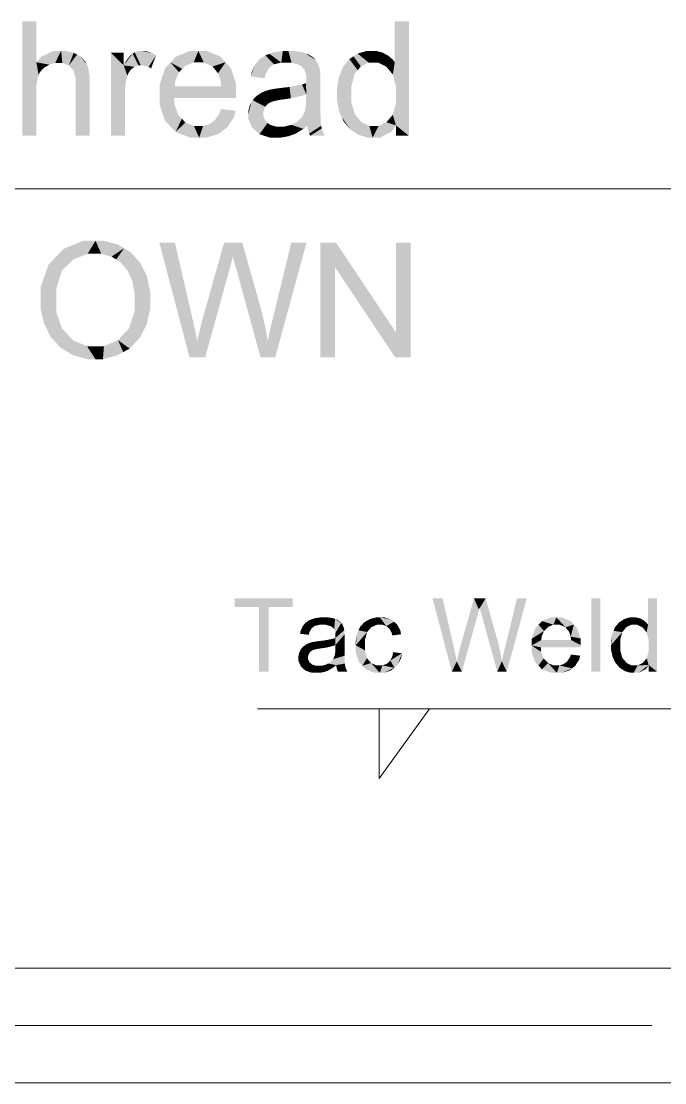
# Model space of a CAD drawing. Header units: millimetres. Extents: x 2 to 579, y 1 to 405.
# Drawn here: x 182.03 to 189.61, y 104.87 to 117.38 of the extents above; entities that cross this region are included whole.
import ezdxf

# ---------------------------------------------------------------- set-up
doc = ezdxf.new("R2010")
doc.units = ezdxf.units.MM
doc.linetypes.add('XKITLINE00', pattern=[0])
doc.layers.add('LinkedObject', color=7, linetype='Continuous', lineweight=0)

# ---------------------------------------------------------------- blocks, each defined once
blk = doc.blocks.new('*A4')
at = {"layer": 'LinkedObject'}
for points in [[(182.207, 117.377), (182.041, 116.027), (182.041, 117.377)], [(182.207, 116.893), (182.041, 116.027), (182.207, 117.377)], [(186.598, 117.377), (186.432, 116.893), (186.432, 117.377)], [(186.598, 117.377), (186.447, 116.602), (186.432, 116.893)], [(186.447, 116.602), (186.598, 117.377), (186.598, 116.027)], [(182.411, 117.028), (182.207, 116.893), (182.265, 116.96)], [(182.499, 117.028), (182.207, 116.893), (182.411, 117.028)], [(182.428, 116.885), (182.207, 116.893), (182.499, 117.028)], [(182.428, 116.885), (182.499, 117.028), (182.465, 116.885)], [(182.465, 116.885), (182.499, 117.028), (182.514, 116.885)], [(182.499, 117.028), (182.59, 116.856), (182.514, 116.885)], [(182.553, 117.028), (182.59, 116.856), (182.499, 117.028)], [(182.647, 117.006), (182.59, 116.856), (182.553, 117.028)], [(182.687, 116.985), (182.59, 116.856), (182.647, 117.006)], [(183.087, 117.006), (183.237, 116.857), (183.087, 116.027)], [(183.237, 116.857), (183.087, 117.006), (183.237, 117.006)], [(183.342, 116.995), (183.237, 116.857), (183.318, 116.978)], [(183.412, 116.856), (183.237, 116.857), (183.342, 116.995)], [(183.366, 117.011), (183.439, 116.856), (183.342, 116.995)], [(183.342, 116.995), (183.439, 116.856), (183.412, 116.856)], [(183.419, 117.028), (183.439, 116.856), (183.366, 117.011)], [(183.448, 117.028), (183.439, 116.856), (183.419, 117.028)], [(183.448, 117.028), (183.469, 116.856), (183.439, 116.856)], [(183.575, 117.001), (183.448, 117.028), (183.49, 117.028)], [(183.618, 116.975), (183.448, 117.028), (183.575, 117.001)], [(183.53, 116.839), (183.448, 117.028), (183.618, 116.975)], [(183.469, 116.856), (183.448, 117.028), (183.53, 116.839)], [(184.016, 117.028), (183.788, 116.892), (183.851, 116.96)], [(184.117, 117.028), (183.788, 116.892), (184.016, 117.028)], [(184.061, 116.891), (183.788, 116.892), (184.117, 117.028)], [(184.061, 116.891), (184.117, 117.028), (184.118, 116.891)], [(184.117, 117.028), (184.181, 116.891), (184.118, 116.891)], [(184.375, 116.961), (184.117, 117.028), (184.215, 117.028)], [(184.437, 116.894), (184.117, 117.028), (184.375, 116.961)], [(184.284, 116.844), (184.117, 117.028), (184.437, 116.894)], [(184.181, 116.891), (184.117, 117.028), (184.284, 116.844)], [(184.955, 116.993), (185.008, 116.87), (184.907, 116.976)], [(185.113, 117.028), (184.955, 116.993), (185.002, 117.011)], [(185.094, 116.89), (184.955, 116.993), (185.113, 117.028)], [(185.008, 116.87), (184.955, 116.993), (185.094, 116.89)], [(185.094, 116.89), (185.113, 117.028), (185.152, 116.89)], [(185.152, 116.89), (185.113, 117.028), (185.215, 116.89)], [(185.177, 117.028), (185.215, 116.89), (185.113, 117.028)], [(185.341, 117.013), (185.177, 117.028), (185.239, 117.028)], [(185.38, 116.998), (185.177, 117.028), (185.341, 117.013)], [(185.309, 116.862), (185.177, 117.028), (185.38, 116.998)], [(185.215, 116.89), (185.177, 117.028), (185.309, 116.862)], [(185.309, 116.862), (185.38, 116.998), (185.341, 116.834)], [(185.341, 116.834), (185.38, 116.998), (185.364, 116.813)], [(185.38, 116.998), (185.388, 116.742), (185.364, 116.813)], [(185.495, 116.924), (185.388, 116.742), (185.38, 116.998)], [(185.477, 116.946), (185.38, 116.998), (185.419, 116.984)], [(185.495, 116.924), (185.38, 116.998), (185.477, 116.946)], [(185.994, 116.996), (186.124, 116.89), (185.945, 116.964)], [(186.103, 117.028), (186.124, 116.89), (185.994, 116.996)], [(186.163, 117.028), (186.124, 116.89), (186.103, 117.028)], [(186.124, 116.89), (186.163, 117.028), (186.179, 116.89)], [(186.163, 117.028), (186.236, 116.89), (186.179, 116.89)], [(186.207, 117.028), (186.236, 116.89), (186.163, 117.028)], [(186.286, 117.009), (186.236, 116.89), (186.207, 117.028)], [(186.32, 116.99), (186.236, 116.89), (186.286, 117.009)], [(182.207, 116.62), (182.041, 116.027), (182.207, 116.893)], [(182.207, 116.62), (182.207, 116.893), (182.221, 116.71)], [(182.221, 116.71), (182.207, 116.893), (182.234, 116.743)], [(182.234, 116.743), (182.207, 116.893), (182.248, 116.776)], [(182.248, 116.776), (182.207, 116.893), (182.294, 116.827)], [(182.294, 116.827), (182.207, 116.893), (182.327, 116.846)], [(182.327, 116.846), (182.207, 116.893), (182.359, 116.866)], [(182.359, 116.866), (182.207, 116.893), (182.428, 116.885)], [(182.687, 116.985), (182.616, 116.828), (182.59, 116.856)], [(182.727, 116.964), (182.616, 116.828), (182.687, 116.985)], [(182.616, 116.828), (182.727, 116.964), (182.643, 116.8)], [(182.643, 116.8), (182.727, 116.964), (182.802, 116.867)], [(182.802, 116.867), (182.67, 116.709), (182.643, 116.8)], [(182.819, 116.829), (182.67, 116.709), (182.802, 116.867)], [(182.802, 116.867), (182.727, 116.964), (182.784, 116.904)], [(183.318, 116.978), (183.237, 116.857), (183.265, 116.909)], [(183.53, 116.839), (183.618, 116.975), (183.56, 116.821)], [(183.788, 116.892), (183.661, 116.632), (183.724, 116.823)], [(183.888, 116.777), (183.661, 116.632), (183.788, 116.892)], [(183.788, 116.892), (183.926, 116.815), (183.888, 116.777)], [(183.926, 116.815), (183.788, 116.892), (183.965, 116.853)], [(183.965, 116.853), (183.788, 116.892), (184.061, 116.891)], [(184.284, 116.844), (184.437, 116.894), (184.323, 116.796)], [(184.437, 116.894), (184.349, 116.765), (184.323, 116.796)], [(184.349, 116.765), (184.437, 116.894), (184.38, 116.672)], [(184.38, 116.672), (184.437, 116.894), (184.561, 116.64)], [(184.561, 116.64), (184.437, 116.894), (184.499, 116.827)], [(184.808, 116.895), (184.735, 116.727), (184.783, 116.863)], [(184.952, 116.829), (184.735, 116.727), (184.808, 116.895)], [(184.834, 116.927), (185.008, 116.87), (184.808, 116.895)], [(184.952, 116.829), (184.808, 116.895), (184.98, 116.849)], [(184.98, 116.849), (184.808, 116.895), (185.008, 116.87)], [(184.907, 116.976), (185.008, 116.87), (184.834, 116.927)], [(185.513, 116.902), (185.388, 116.742), (185.495, 116.924)], [(185.539, 116.845), (185.388, 116.742), (185.513, 116.902)], [(185.897, 116.932), (185.995, 116.8), (185.824, 116.841)], [(186.032, 116.845), (185.897, 116.932), (185.945, 116.964)], [(185.995, 116.8), (185.897, 116.932), (186.032, 116.845)], [(185.945, 116.964), (186.124, 116.89), (186.032, 116.845)], [(186.32, 116.99), (186.331, 116.843), (186.236, 116.89)], [(186.355, 116.972), (186.331, 116.843), (186.32, 116.99)], [(186.411, 116.923), (186.331, 116.843), (186.355, 116.972)], [(186.432, 116.893), (186.331, 116.843), (186.411, 116.923)], [(186.331, 116.843), (186.432, 116.893), (186.37, 116.796)], [(186.37, 116.796), (186.432, 116.893), (186.409, 116.749)], [(186.432, 116.893), (186.447, 116.602), (186.409, 116.749)], [(182.836, 116.719), (182.67, 116.709), (182.819, 116.829)], [(183.087, 116.027), (183.237, 116.857), (183.253, 116.027)], [(183.237, 116.857), (183.253, 116.54), (183.253, 116.027)], [(183.253, 116.54), (183.237, 116.857), (183.253, 116.592)], [(183.253, 116.592), (183.237, 116.857), (183.267, 116.689)], [(183.267, 116.689), (183.237, 116.857), (183.281, 116.733)], [(183.281, 116.733), (183.237, 116.857), (183.29, 116.762)], [(183.29, 116.762), (183.237, 116.857), (183.321, 116.807)], [(183.321, 116.807), (183.237, 116.857), (183.342, 116.824)], [(183.342, 116.824), (183.237, 116.857), (183.364, 116.84)], [(183.364, 116.84), (183.237, 116.857), (183.412, 116.856)], [(183.845, 116.675), (183.661, 116.632), (183.888, 116.777)], [(184.783, 116.863), (184.735, 116.727), (184.747, 116.779)], [(184.911, 116.757), (184.735, 116.727), (184.952, 116.829)], [(184.735, 116.727), (184.911, 116.757), (184.897, 116.705)], [(185.388, 116.687), (185.551, 116.79), (185.387, 116.665)], [(185.387, 116.665), (185.551, 116.79), (185.387, 116.648)], [(185.387, 116.648), (185.551, 116.79), (185.388, 116.519)], [(185.547, 116.811), (185.388, 116.742), (185.539, 116.845)], [(185.388, 116.742), (185.547, 116.811), (185.551, 116.79)], [(185.388, 116.742), (185.551, 116.79), (185.388, 116.692)], [(185.388, 116.692), (185.551, 116.79), (185.388, 116.687)], [(185.555, 116.714), (185.388, 116.519), (185.551, 116.79)], [(185.799, 116.782), (185.751, 116.516), (185.775, 116.722)], [(185.958, 116.755), (185.751, 116.516), (185.799, 116.782)], [(185.921, 116.613), (185.751, 116.516), (185.958, 116.755)], [(185.824, 116.841), (185.995, 116.8), (185.799, 116.782)], [(185.799, 116.782), (185.995, 116.8), (185.958, 116.755)], [(182.207, 116.562), (182.041, 116.027), (182.207, 116.62)], [(182.836, 116.647), (182.67, 116.709), (182.836, 116.719)], [(182.67, 116.709), (182.836, 116.647), (182.67, 116.647)], [(182.67, 116.027), (182.836, 116.647), (182.836, 116.027)], [(182.67, 116.647), (182.836, 116.647), (182.67, 116.027)], [(183.661, 116.632), (183.845, 116.675), (183.84, 116.611)], [(183.84, 116.611), (183.661, 116.509), (183.661, 116.632)], [(184.38, 116.672), (184.561, 116.64), (184.386, 116.611)], [(184.561, 116.518), (184.386, 116.611), (184.561, 116.64)], [(185.339, 116.632), (185.388, 116.519), (185.192, 116.603)], [(185.387, 116.648), (185.388, 116.519), (185.339, 116.632)], [(185.555, 116.658), (185.387, 116.458), (185.388, 116.519)], [(185.555, 116.437), (185.387, 116.458), (185.555, 116.658)], [(185.555, 116.658), (185.388, 116.519), (185.555, 116.714)], [(185.775, 116.722), (185.751, 116.516), (185.751, 116.589)], [(182.041, 116.027), (182.207, 116.562), (182.207, 116.027)], [(183.84, 116.611), (184.561, 116.518), (183.661, 116.509)], [(184.561, 116.511), (183.661, 116.509), (184.561, 116.518)], [(184.561, 116.489), (183.661, 116.509), (184.561, 116.511)], [(183.661, 116.509), (183.786, 116.138), (183.661, 116.389)], [(183.836, 116.394), (183.786, 116.138), (183.661, 116.509)], [(183.836, 116.394), (183.661, 116.509), (183.831, 116.474)], [(184.56, 116.474), (183.661, 116.509), (184.561, 116.489)], [(183.831, 116.474), (183.661, 116.509), (184.56, 116.474)], [(184.386, 116.611), (184.561, 116.518), (183.84, 116.611)], [(184.799, 116.494), (184.907, 116.369), (184.756, 116.447)], [(184.918, 116.387), (184.799, 116.494), (184.825, 116.512)], [(184.907, 116.369), (184.799, 116.494), (184.918, 116.387)], [(184.852, 116.53), (184.951, 116.414), (184.825, 116.512)], [(184.825, 116.512), (184.951, 116.414), (184.918, 116.387)], [(184.911, 116.557), (184.951, 116.414), (184.852, 116.53)], [(184.944, 116.567), (184.951, 116.414), (184.911, 116.557)], [(184.969, 116.573), (184.994, 116.432), (184.944, 116.567)], [(184.951, 116.414), (184.944, 116.567), (184.972, 116.423)], [(184.972, 116.423), (184.944, 116.567), (184.994, 116.432)], [(185.042, 116.585), (185.066, 116.449), (184.969, 116.573)], [(184.969, 116.573), (185.066, 116.449), (184.994, 116.432)], [(185.091, 116.591), (185.117, 116.456), (185.042, 116.585)], [(185.042, 116.585), (185.117, 116.456), (185.066, 116.449)], [(185.192, 116.603), (185.207, 116.469), (185.091, 116.591)], [(185.091, 116.591), (185.207, 116.469), (185.117, 116.456)], [(185.192, 116.603), (185.388, 116.519), (185.207, 116.469)], [(185.207, 116.469), (185.388, 116.519), (185.342, 116.5)], [(185.751, 116.516), (185.921, 116.613), (185.921, 116.516)], [(185.751, 116.516), (185.921, 116.422), (185.751, 116.441)], [(185.921, 116.422), (185.751, 116.516), (185.921, 116.516)], [(186.447, 116.602), (186.598, 116.027), (186.447, 116.502)], [(186.447, 116.502), (186.598, 116.027), (186.447, 116.411)], [(183.661, 116.389), (183.786, 116.138), (183.724, 116.204)], [(183.881, 116.271), (183.786, 116.138), (183.836, 116.394)], [(184.74, 116.417), (184.707, 116.286), (184.723, 116.387)], [(184.895, 116.351), (184.707, 116.286), (184.74, 116.417)], [(184.723, 116.387), (184.707, 116.286), (184.707, 116.322)], [(184.756, 116.447), (184.907, 116.369), (184.74, 116.417)], [(184.74, 116.417), (184.907, 116.369), (184.895, 116.351)], [(185.373, 116.32), (185.555, 116.437), (185.555, 116.322)], [(185.387, 116.403), (185.555, 116.437), (185.373, 116.32)], [(185.555, 116.437), (185.387, 116.403), (185.387, 116.458)], [(185.751, 116.441), (185.921, 116.422), (185.778, 116.308)], [(185.778, 116.308), (185.921, 116.422), (185.805, 116.25)], [(185.805, 116.25), (185.921, 116.422), (185.96, 116.282)], [(186.447, 116.411), (186.598, 116.027), (186.409, 116.275)], [(183.786, 116.138), (183.881, 116.271), (183.849, 116.072)], [(183.922, 116.228), (183.849, 116.072), (183.881, 116.271)], [(184.314, 116.214), (184.556, 116.322), (184.461, 116.13)], [(184.365, 116.291), (184.556, 116.322), (184.314, 116.214)], [(184.556, 116.322), (184.365, 116.291), (184.384, 116.343)], [(184.461, 116.13), (184.556, 116.322), (184.536, 116.247)], [(184.884, 116.312), (184.707, 116.286), (184.895, 116.351)], [(184.707, 116.286), (184.884, 116.312), (184.884, 116.29)], [(184.884, 116.257), (184.707, 116.286), (184.884, 116.29)], [(184.707, 116.286), (184.884, 116.257), (184.707, 116.224)], [(184.707, 116.224), (184.884, 116.257), (184.75, 116.124)], [(184.75, 116.124), (184.884, 116.257), (184.794, 116.085)], [(184.794, 116.085), (184.884, 116.257), (184.909, 116.202)], [(185.288, 116.198), (185.555, 116.322), (185.56, 116.176)], [(185.342, 116.256), (185.555, 116.322), (185.288, 116.198)], [(185.36, 116.292), (185.555, 116.322), (185.342, 116.256)], [(185.555, 116.322), (185.36, 116.292), (185.373, 116.32)], [(185.96, 116.282), (185.907, 116.103), (185.805, 116.25)], [(185.805, 116.25), (185.907, 116.103), (185.831, 116.193)], [(186, 116.235), (185.907, 116.103), (185.96, 116.282)], [(186.409, 116.275), (186.445, 116.151), (186.371, 116.231)], [(186.409, 116.275), (186.598, 116.027), (186.445, 116.151)], [(183.963, 116.185), (183.849, 116.072), (183.922, 116.228)], [(183.963, 116.185), (184.126, 116.006), (183.849, 116.072)], [(184.065, 116.142), (184.126, 116.006), (183.963, 116.185)], [(184.126, 116.142), (184.126, 116.006), (184.065, 116.142)], [(184.172, 116.142), (184.406, 116.089), (184.126, 116.006)], [(184.172, 116.142), (184.126, 116.006), (184.126, 116.142)], [(184.25, 116.166), (184.406, 116.089), (184.172, 116.142)], [(184.282, 116.19), (184.461, 116.13), (184.25, 116.166)], [(184.406, 116.089), (184.25, 116.166), (184.461, 116.13)], [(184.314, 116.214), (184.461, 116.13), (184.282, 116.19)], [(184.909, 116.202), (184.837, 116.045), (184.794, 116.085)], [(184.934, 116.18), (184.837, 116.045), (184.909, 116.202)], [(184.959, 116.158), (184.837, 116.045), (184.934, 116.18)], [(184.837, 116.045), (184.959, 116.158), (184.96, 116.006)], [(185.041, 116.006), (184.959, 116.158), (185.032, 116.135)], [(184.96, 116.006), (184.959, 116.158), (185.041, 116.006)], [(185.032, 116.135), (185.09, 116.006), (185.041, 116.006)], [(185.081, 116.135), (185.09, 116.006), (185.032, 116.135)], [(185.128, 116.135), (185.09, 116.006), (185.081, 116.135)], [(185.09, 116.006), (185.128, 116.135), (185.181, 116.022)], [(185.223, 116.038), (185.128, 116.135), (185.213, 116.156)], [(185.181, 116.022), (185.128, 116.135), (185.223, 116.038)], [(185.401, 116.148), (185.213, 116.156), (185.251, 116.177)], [(185.355, 116.109), (185.213, 116.156), (185.401, 116.148)], [(185.266, 116.054), (185.213, 116.156), (185.355, 116.109)], [(185.223, 116.038), (185.213, 116.156), (185.266, 116.054)], [(185.288, 116.198), (185.56, 116.176), (185.251, 116.177)], [(185.56, 116.176), (185.401, 116.148), (185.251, 116.177)], [(185.401, 116.148), (185.56, 116.176), (185.405, 116.113)], [(185.405, 116.113), (185.56, 116.176), (185.566, 116.145)], [(185.566, 116.145), (185.422, 116.053), (185.405, 116.113)], [(185.571, 116.114), (185.422, 116.053), (185.566, 116.145)], [(185.907, 116.103), (186, 116.235), (185.956, 116.07)], [(185.956, 116.07), (186, 116.235), (186.04, 116.189)], [(186.04, 116.189), (186.171, 116.006), (185.956, 116.07)], [(186.133, 116.142), (186.171, 116.006), (186.04, 116.189)], [(186.171, 116.006), (186.133, 116.142), (186.187, 116.142)], [(186.171, 116.006), (186.445, 116.151), (186.261, 116.006)], [(186.241, 116.142), (186.445, 116.151), (186.171, 116.006)], [(186.241, 116.142), (186.171, 116.006), (186.187, 116.142)], [(186.333, 116.187), (186.445, 116.151), (186.241, 116.142)], [(186.261, 116.006), (186.445, 116.151), (186.398, 116.079)], [(186.445, 116.151), (186.333, 116.187), (186.371, 116.231)], [(186.445, 116.151), (186.598, 116.027), (186.445, 116.027)], [(183.849, 116.072), (184.126, 116.006), (184.019, 116.006)], [(184.126, 116.006), (184.406, 116.089), (184.211, 116.006)], [(184.211, 116.006), (184.406, 116.089), (184.351, 116.047)], [(185.571, 116.114), (185.435, 116.027), (185.422, 116.053)], [(185.592, 116.056), (185.435, 116.027), (185.571, 116.114)], [(185.435, 116.027), (185.592, 116.056), (185.608, 116.027)], [(185.956, 116.07), (186.171, 116.006), (186.005, 116.038)], [(186.005, 116.038), (186.171, 116.006), (186.113, 116.006)], [(182.762, 114.79), (182.439, 114.6), (182.529, 114.695)], [(182.905, 114.79), (182.439, 114.6), (182.762, 114.79)], [(182.811, 114.636), (182.439, 114.6), (182.905, 114.79)], [(182.811, 114.636), (182.905, 114.79), (182.906, 114.636)], [(182.905, 114.79), (182.972, 114.636), (182.906, 114.636)], [(183.167, 114.746), (182.905, 114.79), (182.998, 114.79)], [(183.242, 114.701), (182.905, 114.79), (183.167, 114.746)], [(183.093, 114.603), (182.905, 114.79), (183.242, 114.701)], [(182.972, 114.636), (182.905, 114.79), (183.093, 114.603)], [(183.841, 114.767), (184.012, 113.417), (183.657, 114.767)], [(184.045, 113.882), (184.012, 113.417), (183.841, 114.767)], [(184.42, 114.767), (184.482, 114.446), (184.163, 113.856)], [(184.482, 114.446), (184.42, 114.767), (184.491, 114.478)], [(184.491, 114.478), (184.42, 114.767), (184.512, 114.558)], [(184.512, 114.558), (184.42, 114.767), (184.523, 114.604)], [(184.635, 114.767), (184.523, 114.604), (184.42, 114.767)], [(184.523, 114.604), (184.635, 114.767), (184.526, 114.589)], [(184.526, 114.589), (184.635, 114.767), (184.548, 114.51)], [(184.548, 114.51), (184.635, 114.767), (184.567, 114.446)], [(184.567, 114.446), (184.635, 114.767), (184.828, 114.083)], [(185.392, 114.767), (185.001, 113.9), (185.212, 114.767)], [(185.023, 113.417), (185.001, 113.9), (185.392, 114.767)], [(185.556, 114.767), (185.728, 114.477), (185.556, 113.417)], [(185.728, 114.477), (185.556, 114.767), (185.74, 114.767)], [(185.728, 114.477), (185.74, 114.767), (186.436, 113.417)], [(186.436, 113.417), (185.74, 114.767), (186.447, 113.708)], [(186.619, 114.767), (186.447, 113.708), (186.447, 114.767)], [(186.619, 113.417), (186.447, 113.708), (186.619, 114.767)], [(182.647, 114.571), (182.439, 114.6), (182.811, 114.636)], [(183.093, 114.603), (183.242, 114.701), (183.147, 114.569)], [(183.242, 114.701), (183.2, 114.535), (183.147, 114.569)], [(183.2, 114.535), (183.242, 114.701), (183.282, 114.44)], [(183.431, 114.532), (183.242, 114.701), (183.317, 114.657)], [(183.47, 114.452), (183.242, 114.701), (183.431, 114.532)], [(183.282, 114.44), (183.242, 114.701), (183.47, 114.452)], [(182.439, 114.6), (182.258, 114.074), (182.349, 114.505)], [(182.51, 114.441), (182.258, 114.074), (182.439, 114.6)], [(182.349, 114.505), (182.258, 114.074), (182.258, 114.242)], [(182.439, 114.6), (182.647, 114.571), (182.579, 114.506)], [(182.51, 114.441), (182.439, 114.6), (182.579, 114.506)], [(182.442, 114.224), (182.258, 114.074), (182.51, 114.441)], [(183.282, 114.44), (183.47, 114.452), (183.31, 114.378)], [(183.47, 114.452), (183.338, 114.317), (183.31, 114.378)], [(183.338, 114.317), (183.47, 114.452), (183.365, 114.173)], [(183.365, 114.173), (183.47, 114.452), (183.549, 114.191)], [(183.549, 114.191), (183.47, 114.452), (183.51, 114.372)], [(184.163, 113.856), (184.482, 114.446), (184.198, 113.417)], [(184.828, 114.083), (184.849, 113.417), (184.567, 114.446)], [(185.556, 113.417), (185.728, 114.477), (185.728, 113.417)], [(182.258, 114.074), (182.442, 114.224), (182.442, 114.072)], [(183.365, 114.091), (183.549, 114.191), (183.549, 114.09)], [(183.365, 114.173), (183.549, 114.191), (183.365, 114.091)], [(182.258, 114.074), (182.442, 113.95), (182.258, 113.986)], [(182.442, 113.95), (182.258, 114.074), (182.442, 114.072)], [(183.3, 113.76), (183.549, 114.09), (183.466, 113.723)], [(183.365, 113.961), (183.549, 114.09), (183.3, 113.76)], [(183.549, 114.09), (183.365, 113.961), (183.365, 114.091)], [(183.466, 113.723), (183.549, 114.09), (183.508, 113.804)], [(183.508, 113.804), (183.549, 114.09), (183.549, 113.988)], [(184.864, 113.956), (184.849, 113.417), (184.828, 114.083)], [(182.258, 113.986), (182.442, 113.95), (182.297, 113.817)], [(182.297, 113.817), (182.442, 113.95), (182.336, 113.738)], [(182.336, 113.738), (182.442, 113.95), (182.508, 113.758)], [(184.062, 113.813), (184.012, 113.417), (184.045, 113.882)], [(184.917, 113.718), (184.849, 113.417), (184.864, 113.956)], [(185.001, 113.9), (185.023, 113.417), (184.98, 113.817)], [(182.508, 113.758), (182.488, 113.533), (182.336, 113.738)], [(182.336, 113.738), (182.488, 113.533), (182.374, 113.658)], [(182.573, 113.687), (182.488, 113.533), (182.508, 113.758)], [(183.466, 113.723), (183.235, 113.689), (183.3, 113.76)], [(184.09, 113.675), (184.012, 113.417), (184.062, 113.813)], [(184.159, 113.839), (184.198, 113.417), (184.128, 113.714)], [(184.163, 113.856), (184.198, 113.417), (184.159, 113.839)], [(184.98, 113.817), (185.023, 113.417), (184.947, 113.67)], [(182.488, 113.533), (182.573, 113.687), (182.563, 113.487)], [(182.563, 113.487), (182.573, 113.687), (182.639, 113.617)], [(182.639, 113.617), (182.904, 113.394), (182.563, 113.487)], [(182.804, 113.547), (182.904, 113.394), (182.639, 113.617)], [(183.231, 113.478), (183.004, 113.547), (183.17, 113.618)], [(183.235, 113.689), (183.307, 113.519), (183.17, 113.618)], [(183.17, 113.618), (183.307, 113.519), (183.231, 113.478)], [(183.425, 113.642), (183.235, 113.689), (183.466, 113.723)], [(183.307, 113.519), (183.235, 113.689), (183.425, 113.642)], [(184.102, 113.606), (184.012, 113.417), (184.09, 113.675)], [(184.128, 113.714), (184.198, 113.417), (184.102, 113.606)], [(184.933, 113.606), (184.849, 113.417), (184.917, 113.718)], [(184.947, 113.67), (185.023, 113.417), (184.933, 113.606)], [(186.447, 113.708), (186.619, 113.417), (186.436, 113.417)], [(182.904, 113.394), (182.804, 113.547), (182.903, 113.547)], [(183.004, 113.547), (182.904, 113.394), (182.903, 113.547)], [(182.904, 113.394), (183.004, 113.547), (182.992, 113.394)], [(182.992, 113.394), (183.004, 113.547), (183.155, 113.436)], [(183.155, 113.436), (183.004, 113.547), (183.231, 113.478)], [(184.102, 113.606), (184.198, 113.417), (184.012, 113.417)], [(184.933, 113.606), (185.023, 113.417), (184.849, 113.417)], [(182.563, 113.487), (182.904, 113.394), (182.638, 113.441)], [(182.638, 113.441), (182.904, 113.394), (182.808, 113.394)], [(184.545, 110.575), (184.83, 110.473), (184.545, 110.473)], [(184.944, 110.473), (184.83, 110.473), (184.545, 110.575)], [(184.944, 110.473), (184.545, 110.575), (185.23, 110.575)], [(184.944, 110.473), (185.23, 110.575), (185.23, 110.473)], [(186.995, 110.575), (187.105, 109.711), (186.877, 110.575)], [(187.126, 110.008), (187.105, 109.711), (186.995, 110.575)], [(187.366, 110.575), (187.406, 110.369), (187.201, 109.991)], [(187.406, 110.369), (187.366, 110.575), (187.411, 110.39)], [(187.411, 110.39), (187.366, 110.575), (187.424, 110.441)], [(187.424, 110.441), (187.366, 110.575), (187.432, 110.47)], [(187.503, 110.575), (187.432, 110.47), (187.366, 110.575)], [(187.432, 110.47), (187.503, 110.575), (187.434, 110.461)], [(187.434, 110.461), (187.503, 110.575), (187.448, 110.41)], [(187.448, 110.41), (187.503, 110.575), (187.459, 110.369)], [(187.459, 110.369), (187.503, 110.575), (187.627, 110.137)], [(187.988, 110.575), (187.738, 110.019), (187.873, 110.575)], [(187.752, 109.711), (187.738, 110.019), (187.988, 110.575)], [(188.855, 110.575), (188.749, 109.711), (188.749, 110.575)], [(188.855, 109.711), (188.749, 109.711), (188.855, 110.575)], [(189.523, 110.575), (189.417, 110.265), (189.417, 110.575)], [(189.523, 110.575), (189.426, 110.079), (189.417, 110.265)], [(189.426, 110.079), (189.523, 110.575), (189.523, 109.711)], [(184.83, 109.711), (184.944, 110.473), (184.944, 109.711)], [(184.83, 110.473), (184.944, 110.473), (184.83, 109.711)], [(187.201, 109.991), (187.406, 110.369), (187.223, 109.711)], [(187.627, 110.137), (187.64, 109.711), (187.459, 110.369)], [(185.362, 110.266), (185.315, 110.158), (185.346, 110.245)], [(185.454, 110.224), (185.315, 110.158), (185.362, 110.266)], [(185.346, 110.245), (185.315, 110.158), (185.322, 110.192)], [(185.378, 110.286), (185.489, 110.25), (185.362, 110.266)], [(185.454, 110.224), (185.362, 110.266), (185.472, 110.237)], [(185.472, 110.237), (185.362, 110.266), (185.489, 110.25)], [(185.425, 110.318), (185.489, 110.25), (185.378, 110.286)], [(185.455, 110.329), (185.489, 110.25), (185.425, 110.318)], [(185.557, 110.351), (185.455, 110.329), (185.486, 110.34)], [(185.545, 110.263), (185.455, 110.329), (185.557, 110.351)], [(185.489, 110.25), (185.455, 110.329), (185.545, 110.263)], [(185.545, 110.263), (185.557, 110.351), (185.582, 110.263)], [(185.582, 110.263), (185.557, 110.351), (185.622, 110.263)], [(185.597, 110.351), (185.622, 110.263), (185.557, 110.351)], [(185.703, 110.342), (185.597, 110.351), (185.638, 110.351)], [(185.728, 110.332), (185.597, 110.351), (185.703, 110.342)], [(185.682, 110.245), (185.597, 110.351), (185.728, 110.332)], [(185.622, 110.263), (185.597, 110.351), (185.682, 110.245)], [(185.682, 110.245), (185.728, 110.332), (185.703, 110.227)], [(185.703, 110.227), (185.728, 110.332), (185.718, 110.214)], [(185.728, 110.332), (185.733, 110.168), (185.718, 110.214)], [(185.801, 110.285), (185.733, 110.168), (185.728, 110.332)], [(185.79, 110.299), (185.728, 110.332), (185.753, 110.323)], [(185.801, 110.285), (185.728, 110.332), (185.79, 110.299)], [(185.813, 110.27), (185.733, 110.168), (185.801, 110.285)], [(185.83, 110.234), (185.733, 110.168), (185.813, 110.27)], [(185.834, 110.212), (185.733, 110.168), (185.83, 110.234)], [(186.022, 110.237), (186.131, 110.206), (186.005, 110.199)], [(186.073, 110.294), (186.131, 110.206), (186.022, 110.237)], [(186.156, 110.235), (186.073, 110.294), (186.107, 110.313)], [(186.131, 110.206), (186.073, 110.294), (186.156, 110.235)], [(186.142, 110.332), (186.221, 110.264), (186.107, 110.313)], [(186.107, 110.313), (186.221, 110.264), (186.156, 110.235)], [(186.216, 110.351), (186.221, 110.264), (186.142, 110.332)], [(186.256, 110.351), (186.221, 110.264), (186.216, 110.351)], [(186.221, 110.264), (186.256, 110.351), (186.261, 110.264)], [(186.256, 110.351), (186.287, 110.264), (186.261, 110.264)], [(186.391, 110.325), (186.256, 110.351), (186.307, 110.351)], [(186.423, 110.299), (186.256, 110.351), (186.391, 110.325)], [(186.332, 110.248), (186.256, 110.351), (186.423, 110.299)], [(186.287, 110.264), (186.256, 110.351), (186.332, 110.248)], [(186.332, 110.248), (186.423, 110.299), (186.351, 110.232)], [(186.423, 110.299), (186.37, 110.216), (186.351, 110.232)], [(186.37, 110.216), (186.423, 110.299), (186.396, 110.168)], [(186.396, 110.168), (186.423, 110.299), (186.506, 110.152)], [(186.497, 110.2), (186.423, 110.299), (186.455, 110.273)], [(186.506, 110.152), (186.423, 110.299), (186.497, 110.2)], [(188.127, 110.264), (188.045, 110.098), (188.086, 110.22)], [(188.191, 110.19), (188.045, 110.098), (188.127, 110.264)], [(188.167, 110.307), (188.24, 110.239), (188.127, 110.264)], [(188.127, 110.264), (188.24, 110.239), (188.191, 110.19)], [(188.337, 110.351), (188.167, 110.307), (188.273, 110.351)], [(188.302, 110.264), (188.167, 110.307), (188.337, 110.351)], [(188.24, 110.239), (188.167, 110.307), (188.302, 110.264)], [(188.302, 110.264), (188.337, 110.351), (188.338, 110.264)], [(188.337, 110.351), (188.378, 110.264), (188.338, 110.264)], [(188.503, 110.308), (188.337, 110.351), (188.4, 110.351)], [(188.542, 110.266), (188.337, 110.351), (188.503, 110.308)], [(188.444, 110.233), (188.337, 110.351), (188.542, 110.266)], [(188.378, 110.264), (188.337, 110.351), (188.444, 110.233)], [(188.444, 110.233), (188.542, 110.266), (188.469, 110.202)], [(188.542, 110.266), (188.486, 110.183), (188.469, 110.202)], [(188.486, 110.183), (188.542, 110.266), (188.506, 110.124)], [(188.506, 110.124), (188.542, 110.266), (188.622, 110.103)], [(188.622, 110.103), (188.542, 110.266), (188.582, 110.223)], [(189.074, 110.29), (189.137, 110.205), (189.027, 110.232)], [(189.16, 110.234), (189.074, 110.29), (189.105, 110.31)], [(189.137, 110.205), (189.074, 110.29), (189.16, 110.234)], [(189.136, 110.331), (189.219, 110.263), (189.105, 110.31)], [(189.105, 110.31), (189.219, 110.263), (189.16, 110.234)], [(189.206, 110.351), (189.219, 110.263), (189.136, 110.331)], [(189.244, 110.351), (189.219, 110.263), (189.206, 110.351)], [(189.219, 110.263), (189.244, 110.351), (189.255, 110.263)], [(189.244, 110.351), (189.291, 110.263), (189.255, 110.263)], [(189.273, 110.351), (189.291, 110.263), (189.244, 110.351)], [(189.323, 110.339), (189.291, 110.263), (189.273, 110.351)], [(189.345, 110.327), (189.291, 110.263), (189.323, 110.339)], [(189.345, 110.327), (189.352, 110.233), (189.291, 110.263)], [(189.367, 110.315), (189.352, 110.233), (189.345, 110.327)], [(189.403, 110.284), (189.352, 110.233), (189.367, 110.315)], [(189.417, 110.265), (189.352, 110.233), (189.403, 110.284)], [(189.352, 110.233), (189.417, 110.265), (189.377, 110.203)], [(189.377, 110.203), (189.417, 110.265), (189.401, 110.173)], [(189.417, 110.265), (189.426, 110.079), (189.401, 110.173)], [(185.427, 110.178), (185.315, 110.158), (185.454, 110.224)], [(185.315, 110.158), (185.427, 110.178), (185.419, 110.145)], [(185.733, 110.133), (185.837, 110.199), (185.732, 110.119)], [(185.732, 110.119), (185.837, 110.199), (185.732, 110.108)], [(185.732, 110.108), (185.837, 110.199), (185.733, 110.025)], [(185.84, 110.115), (185.732, 109.986), (185.733, 110.025)], [(185.84, 109.973), (185.732, 109.986), (185.84, 110.115)], [(185.733, 110.168), (185.834, 110.212), (185.837, 110.199)], [(185.733, 110.168), (185.837, 110.199), (185.733, 110.136)], [(185.733, 110.136), (185.837, 110.199), (185.733, 110.133)], [(185.84, 110.15), (185.733, 110.025), (185.837, 110.199)], [(185.84, 110.115), (185.733, 110.025), (185.84, 110.15)], [(186.005, 110.199), (185.972, 110.022), (185.989, 110.161)], [(186.106, 110.178), (185.972, 110.022), (186.005, 110.199)], [(186.081, 110.087), (185.972, 110.022), (186.106, 110.178)], [(185.989, 110.161), (185.972, 110.022), (185.972, 110.072)], [(186.005, 110.199), (186.131, 110.206), (186.106, 110.178)], [(186.396, 110.168), (186.506, 110.152), (186.403, 110.137)], [(187.65, 110.056), (187.64, 109.711), (187.627, 110.137)], [(188.163, 110.125), (188.045, 110.098), (188.191, 110.19)], [(188.045, 110.098), (188.163, 110.125), (188.16, 110.084)], [(188.506, 110.124), (188.622, 110.103), (188.509, 110.084)], [(189.011, 110.193), (188.98, 110.023), (188.996, 110.155)], [(189.113, 110.176), (188.98, 110.023), (189.011, 110.193)], [(189.089, 110.085), (188.98, 110.023), (189.113, 110.176)], [(188.996, 110.155), (188.98, 110.023), (188.98, 110.07)], [(189.027, 110.232), (189.137, 110.205), (189.011, 110.193)], [(189.011, 110.193), (189.137, 110.205), (189.113, 110.176)], [(185.356, 110.01), (185.425, 109.929), (185.328, 109.979)], [(185.432, 109.941), (185.356, 110.01), (185.373, 110.021)], [(185.425, 109.929), (185.356, 110.01), (185.432, 109.941)], [(185.39, 110.033), (185.453, 109.958), (185.373, 110.021)], [(185.373, 110.021), (185.453, 109.958), (185.432, 109.941)], [(185.428, 110.05), (185.453, 109.958), (185.39, 110.033)], [(185.449, 110.056), (185.453, 109.958), (185.428, 110.05)], [(185.464, 110.06), (185.48, 109.97), (185.449, 110.056)], [(185.453, 109.958), (185.449, 110.056), (185.467, 109.964)], [(185.467, 109.964), (185.449, 110.056), (185.48, 109.97)], [(185.512, 110.068), (185.527, 109.98), (185.464, 110.06)], [(185.464, 110.06), (185.527, 109.98), (185.48, 109.97)], [(185.543, 110.072), (185.559, 109.985), (185.512, 110.068)], [(185.512, 110.068), (185.559, 109.985), (185.527, 109.98)], [(185.607, 110.079), (185.617, 109.993), (185.543, 110.072)], [(185.543, 110.072), (185.617, 109.993), (185.559, 109.985)], [(185.702, 110.098), (185.733, 110.025), (185.607, 110.079)], [(185.607, 110.079), (185.733, 110.025), (185.617, 109.993)], [(185.617, 109.993), (185.733, 110.025), (185.704, 110.014)], [(185.732, 110.108), (185.733, 110.025), (185.702, 110.098)], [(185.84, 109.973), (185.732, 109.951), (185.732, 109.986)], [(185.972, 110.022), (186.081, 110.087), (186.081, 110.025)], [(186.081, 109.962), (185.972, 110.022), (186.081, 110.025)], [(185.972, 110.022), (186.05, 109.781), (185.972, 109.943)], [(186.081, 109.962), (186.05, 109.781), (185.972, 110.022)], [(187.136, 109.964), (187.105, 109.711), (187.126, 110.008)], [(187.201, 109.991), (187.223, 109.711), (187.198, 109.981)], [(187.683, 109.903), (187.64, 109.711), (187.65, 110.056)], [(187.738, 110.019), (187.752, 109.711), (187.724, 109.966)], [(188.16, 110.084), (188.045, 110.019), (188.045, 110.098)], [(188.16, 110.084), (188.622, 110.025), (188.045, 110.019)], [(188.622, 110.02), (188.045, 110.019), (188.622, 110.025)], [(188.621, 110.006), (188.045, 110.019), (188.622, 110.02)], [(188.045, 110.019), (188.126, 109.782), (188.045, 109.942)], [(188.157, 109.945), (188.126, 109.782), (188.045, 110.019)], [(188.157, 109.945), (188.045, 110.019), (188.154, 109.997)], [(188.621, 109.997), (188.045, 110.019), (188.621, 110.006)], [(188.154, 109.997), (188.045, 110.019), (188.621, 109.997)], [(188.509, 110.084), (188.622, 110.025), (188.16, 110.084)], [(188.622, 110.025), (188.509, 110.084), (188.622, 110.103)], [(188.98, 110.023), (189.089, 110.085), (189.089, 110.023)], [(188.98, 110.023), (189.089, 109.963), (188.98, 109.975)], [(189.089, 109.963), (188.98, 110.023), (189.089, 110.023)], [(189.426, 110.079), (189.523, 109.711), (189.426, 110.014)], [(189.426, 110.014), (189.523, 109.711), (189.426, 109.956)], [(185.318, 109.96), (185.297, 109.876), (185.308, 109.941)], [(185.418, 109.918), (185.297, 109.876), (185.318, 109.96)], [(185.308, 109.941), (185.297, 109.876), (185.297, 109.899)], [(185.41, 109.893), (185.297, 109.876), (185.418, 109.918)], [(185.297, 109.876), (185.41, 109.893), (185.41, 109.879)], [(185.41, 109.858), (185.297, 109.876), (185.41, 109.879)], [(185.297, 109.876), (185.41, 109.858), (185.297, 109.837)], [(185.328, 109.979), (185.425, 109.929), (185.318, 109.96)], [(185.318, 109.96), (185.425, 109.929), (185.418, 109.918)], [(185.669, 109.82), (185.84, 109.899), (185.843, 109.806)], [(185.704, 109.857), (185.84, 109.899), (185.669, 109.82)], [(185.715, 109.88), (185.84, 109.899), (185.704, 109.857)], [(185.84, 109.899), (185.715, 109.88), (185.723, 109.898)], [(185.723, 109.898), (185.84, 109.973), (185.84, 109.899)], [(185.732, 109.951), (185.84, 109.973), (185.723, 109.898)], [(185.972, 109.943), (186.05, 109.781), (186.011, 109.823)], [(186.105, 109.87), (186.05, 109.781), (186.081, 109.962)], [(186.05, 109.781), (186.105, 109.87), (186.129, 109.841)], [(186.38, 109.842), (186.516, 109.927), (186.429, 109.758)], [(186.406, 109.901), (186.516, 109.927), (186.38, 109.842)], [(186.516, 109.927), (186.406, 109.901), (186.412, 109.941)], [(186.429, 109.758), (186.516, 109.927), (186.464, 109.788)], [(186.464, 109.788), (186.516, 109.927), (186.508, 109.873)], [(187.154, 109.875), (187.105, 109.711), (187.136, 109.964)], [(187.162, 109.832), (187.105, 109.711), (187.154, 109.875)], [(187.179, 109.901), (187.223, 109.711), (187.162, 109.832)], [(187.198, 109.981), (187.223, 109.711), (187.179, 109.901)], [(187.694, 109.832), (187.64, 109.711), (187.683, 109.903)], [(187.703, 109.872), (187.752, 109.711), (187.694, 109.832)], [(187.724, 109.966), (187.752, 109.711), (187.703, 109.872)], [(188.045, 109.942), (188.126, 109.782), (188.086, 109.824)], [(188.186, 109.866), (188.126, 109.782), (188.157, 109.945)], [(188.126, 109.782), (188.186, 109.866), (188.166, 109.739)], [(188.213, 109.839), (188.166, 109.739), (188.186, 109.866)], [(188.463, 109.83), (188.618, 109.899), (188.557, 109.777)], [(188.496, 109.879), (188.618, 109.899), (188.463, 109.83)], [(188.618, 109.899), (188.496, 109.879), (188.508, 109.913)], [(188.557, 109.777), (188.618, 109.899), (188.605, 109.851)], [(188.98, 109.975), (189.089, 109.963), (188.998, 109.89)], [(188.998, 109.89), (189.089, 109.963), (189.015, 109.853)], [(189.015, 109.853), (189.089, 109.963), (189.114, 109.873)], [(189.114, 109.873), (189.081, 109.759), (189.015, 109.853)], [(189.14, 109.844), (189.081, 109.759), (189.114, 109.873)], [(189.402, 109.869), (189.424, 109.79), (189.378, 109.841)], [(189.426, 109.956), (189.523, 109.711), (189.402, 109.869)], [(189.402, 109.869), (189.523, 109.711), (189.424, 109.79)], [(185.297, 109.837), (185.41, 109.858), (185.325, 109.773)], [(185.325, 109.773), (185.41, 109.858), (185.352, 109.747)], [(185.352, 109.747), (185.41, 109.858), (185.426, 109.822)], [(185.426, 109.822), (185.38, 109.722), (185.352, 109.747)], [(185.442, 109.808), (185.38, 109.722), (185.426, 109.822)], [(185.458, 109.794), (185.38, 109.722), (185.442, 109.808)], [(185.38, 109.722), (185.458, 109.794), (185.459, 109.697)], [(185.511, 109.697), (185.458, 109.794), (185.505, 109.78)], [(185.459, 109.697), (185.458, 109.794), (185.511, 109.697)], [(185.505, 109.78), (185.542, 109.697), (185.511, 109.697)], [(185.536, 109.78), (185.542, 109.697), (185.505, 109.78)], [(185.567, 109.78), (185.542, 109.697), (185.536, 109.78)], [(185.542, 109.697), (185.567, 109.78), (185.6, 109.707)], [(185.628, 109.717), (185.567, 109.78), (185.621, 109.793)], [(185.6, 109.707), (185.567, 109.78), (185.628, 109.717)], [(185.741, 109.788), (185.621, 109.793), (185.645, 109.807)], [(185.712, 109.763), (185.621, 109.793), (185.741, 109.788)], [(185.655, 109.728), (185.621, 109.793), (185.712, 109.763)], [(185.628, 109.717), (185.621, 109.793), (185.655, 109.728)], [(185.669, 109.82), (185.843, 109.806), (185.645, 109.807)], [(185.843, 109.806), (185.741, 109.788), (185.645, 109.807)], [(185.741, 109.788), (185.843, 109.806), (185.744, 109.766)], [(185.744, 109.766), (185.843, 109.806), (185.846, 109.786)], [(185.846, 109.786), (185.754, 109.727), (185.744, 109.766)], [(185.85, 109.766), (185.754, 109.727), (185.846, 109.786)], [(185.85, 109.766), (185.763, 109.711), (185.754, 109.727)], [(185.863, 109.729), (185.763, 109.711), (185.85, 109.766)], [(186.153, 109.813), (186.05, 109.781), (186.129, 109.841)], [(186.153, 109.813), (186.256, 109.697), (186.05, 109.781)], [(186.05, 109.781), (186.256, 109.697), (186.089, 109.739)], [(186.089, 109.739), (186.256, 109.697), (186.192, 109.697)], [(186.216, 109.784), (186.256, 109.697), (186.153, 109.813)], [(186.256, 109.697), (186.216, 109.784), (186.255, 109.784)], [(186.286, 109.784), (186.256, 109.697), (186.255, 109.784)], [(186.286, 109.784), (186.429, 109.758), (186.256, 109.697)], [(186.256, 109.697), (186.429, 109.758), (186.307, 109.697)], [(186.338, 109.803), (186.429, 109.758), (186.286, 109.784)], [(186.307, 109.697), (186.429, 109.758), (186.394, 109.727)], [(186.429, 109.758), (186.338, 109.803), (186.359, 109.823)], [(186.38, 109.842), (186.429, 109.758), (186.359, 109.823)], [(187.162, 109.832), (187.223, 109.711), (187.105, 109.711)], [(187.694, 109.832), (187.752, 109.711), (187.64, 109.711)], [(188.239, 109.812), (188.166, 109.739), (188.213, 109.839)], [(188.239, 109.812), (188.343, 109.697), (188.166, 109.739)], [(188.166, 109.739), (188.343, 109.697), (188.275, 109.697)], [(188.304, 109.784), (188.343, 109.697), (188.239, 109.812)], [(188.343, 109.784), (188.343, 109.697), (188.304, 109.784)], [(188.372, 109.784), (188.522, 109.75), (188.343, 109.697)], [(188.372, 109.784), (188.343, 109.697), (188.343, 109.784)], [(188.343, 109.697), (188.522, 109.75), (188.398, 109.697)], [(188.422, 109.8), (188.522, 109.75), (188.372, 109.784)], [(188.398, 109.697), (188.522, 109.75), (188.487, 109.724)], [(188.443, 109.815), (188.557, 109.777), (188.422, 109.8)], [(188.522, 109.75), (188.422, 109.8), (188.557, 109.777)], [(188.463, 109.83), (188.557, 109.777), (188.443, 109.815)], [(189.015, 109.853), (189.081, 109.759), (189.032, 109.816)], [(189.081, 109.759), (189.14, 109.844), (189.112, 109.738)], [(189.112, 109.738), (189.14, 109.844), (189.165, 109.814)], [(189.165, 109.814), (189.249, 109.697), (189.112, 109.738)], [(189.112, 109.738), (189.249, 109.697), (189.143, 109.718)], [(189.225, 109.784), (189.249, 109.697), (189.165, 109.814)], [(189.249, 109.697), (189.225, 109.784), (189.259, 109.784)], [(189.249, 109.697), (189.424, 109.79), (189.307, 109.697)], [(189.294, 109.784), (189.424, 109.79), (189.249, 109.697)], [(189.294, 109.784), (189.249, 109.697), (189.259, 109.784)], [(189.353, 109.813), (189.424, 109.79), (189.294, 109.784)], [(189.307, 109.697), (189.424, 109.79), (189.395, 109.744)], [(189.424, 109.79), (189.353, 109.813), (189.378, 109.841)], [(189.424, 109.79), (189.523, 109.711), (189.424, 109.711)], [(185.763, 109.711), (185.863, 109.729), (185.873, 109.711)], [(189.143, 109.718), (189.249, 109.697), (189.212, 109.697)]]:
    blk.add_hatch(color=7, dxfattribs=at).paths.add_polyline_path(points, flags=17)
at = {"layer": 'LinkedObject', "color": 6, "linetype": 'XKITLINE00', "lineweight": 0}
for p, q in [((191.086, 115.401), (175.209, 115.401)), ((189.807, 109.273), (184.812, 109.273)), ((176.289, 105.54), (189.462, 105.54))]:
    blk.add_line(p, q, dxfattribs=at)
at = {"layer": 'LinkedObject', "color": 4, "linetype": 'XKITLINE00', "lineweight": 0}
for q in [(186.84, 109.273), (186.249, 109.273)]:
    blk.add_line((186.249, 108.453), q, dxfattribs=at)
at = {"layer": 'LinkedObject', "color": 7, "linetype": 'XKITLINE00', "lineweight": 0}
for p, q in [((178.669, 106.215), (207.803, 106.215)), ((207.803, 104.865), (178.669, 104.865))]:
    blk.add_line(p, q, dxfattribs=at)

msp = doc.modelspace()

# ---------------------------------------------------------------- block references
at = {"lineweight": 0}
msp.add_blockref('*A4', (0, 0), dxfattribs=at)

doc.saveas('drawing.dxf')
